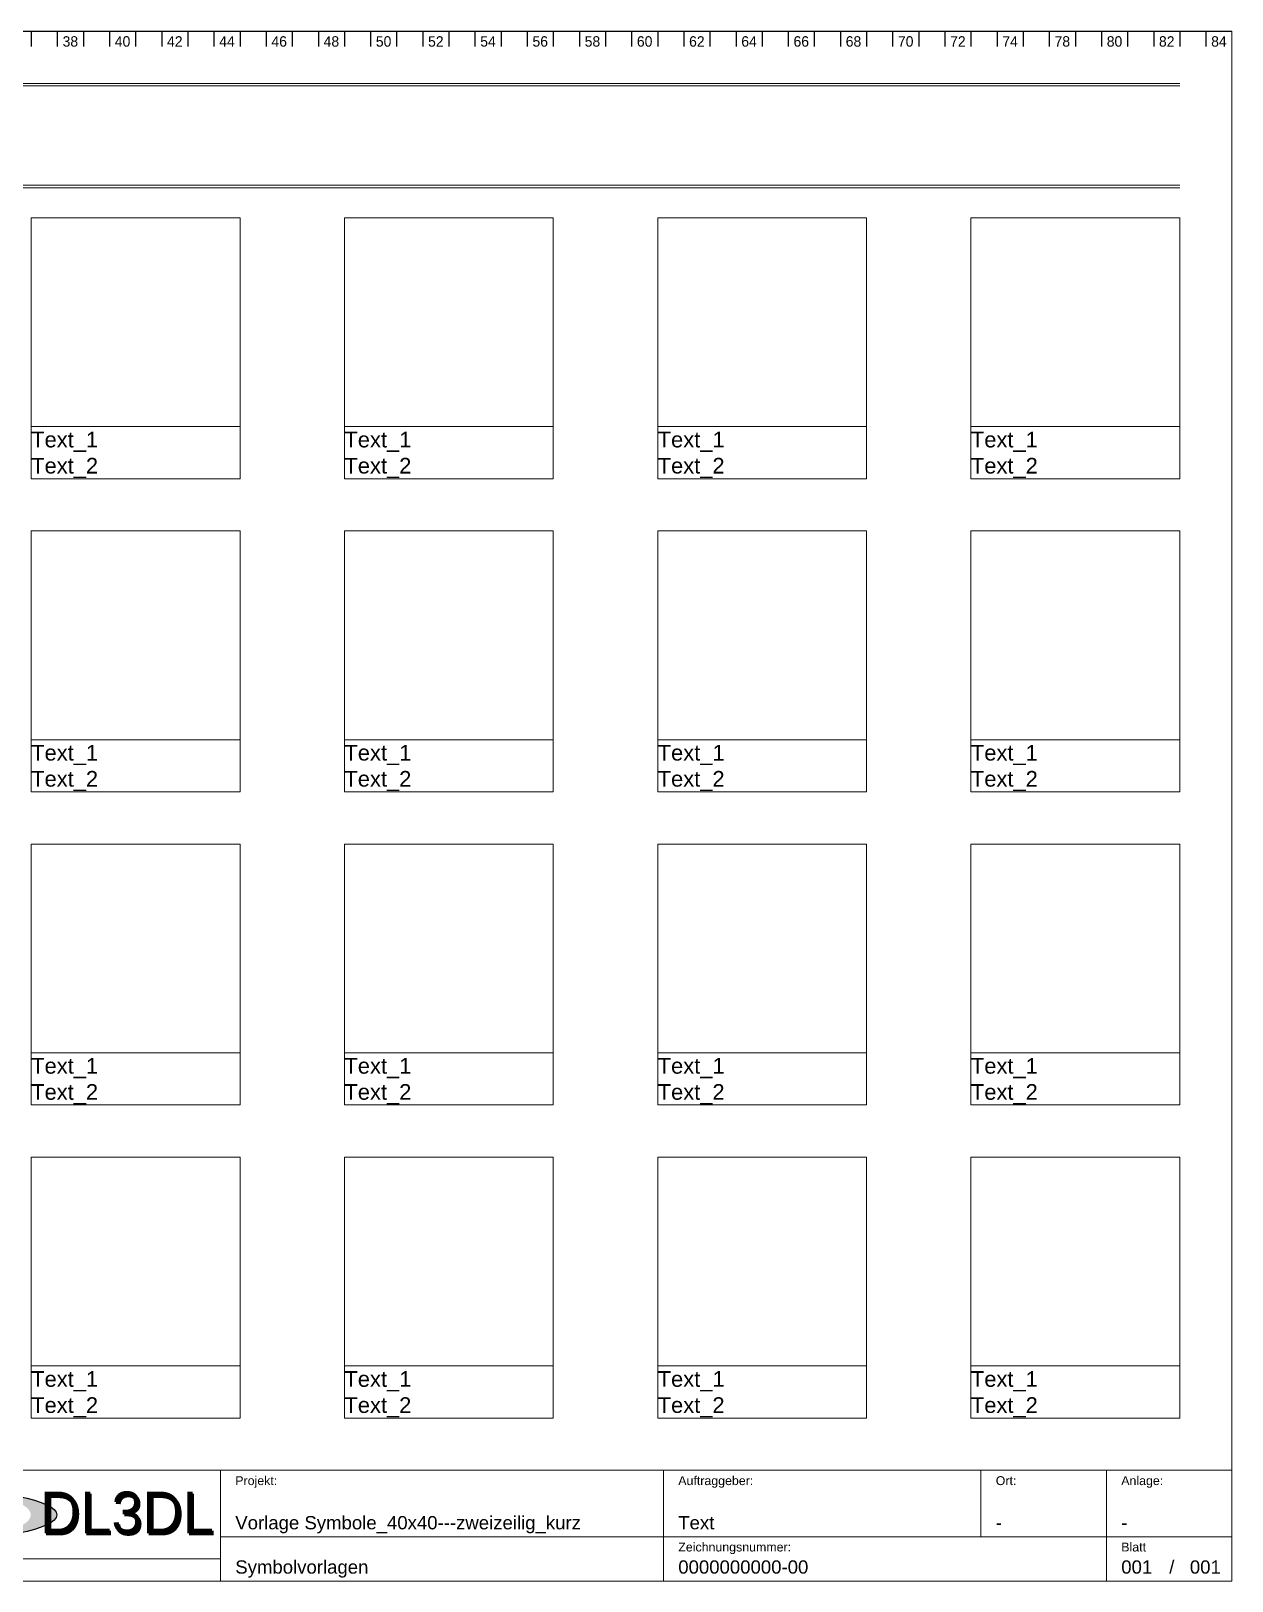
# Model space of a CAD drawing. Header units: millimetres. Extents: x 0 to 1740, y -634 to 297.
# Drawn here: x 630 to 860, y -317 to -20 of the extents above; entities that cross this region are included whole.
import ezdxf
from ezdxf.enums import TextEntityAlignment as Align

# ---------------------------------------------------------------- set-up
doc = ezdxf.new("R2010")
doc.units = ezdxf.units.MM
doc.layers.get('0').update_dxf_attribs({"lineweight": 25, "true_color": 0xffffff})
for name, color, linetype, lineweight, true_color in [('_Rahmen_Symbol_bl', 5, 'Continuous', 5, 0x0000ff), ('_Rahmen_Symbol_rt', 1, 'Continuous', 5, 0xff0000), ('_Rahmen_Symbol_Text', 3, 'Continuous', 5, 0x00ff00), ('_Zeichenfläche', 30, 'Continuous', 5, 0xff7f00), ('BLATTRAHMEN', 5, 'Continuous', 5, 0x0000ff), ('FORMAT', 2, 'Continuous', 5, 0xffff00), ('LOGO_C', 12, 'Continuous', 5, 0xaa0000), ('LOGO_TEXT', 5, 'Continuous', 5, 0x0000ff), ('TEXT_VORGABE', 1, 'Continuous', 5, 0xff0000)]:
    doc.layers.add(name, color=color, linetype=linetype, lineweight=lineweight, true_color=true_color)
for name, color, linetype, true_color in [('Logo_Text2', 1, 'Continuous', 0xff0000), ('RASTER', 5, 'Continuous', 0x0000ff), ('TEXT_AUSGEFUELLT', 3, 'Continuous', 0x00ff00)]:
    doc.layers.add(name, color=color, linetype=linetype, true_color=true_color)
doc.styles.add('textstyle103', font='')
doc.styles.add('textstyle1036', font='')
doc.styles.add('textstyle1037', font='')
doc.styles.add('textstyle1038', font='')
doc.styles.add('textstyle1039', font='')
doc.styles.add('textstyle1040', font='')
doc.styles.add('textstyle1041', font='')
doc.styles.add('textstyle1042', font='')
doc.styles.add('textstyle1043', font='')
doc.styles.add('textstyle1044', font='')
doc.styles.add('textstyle1045', font='')
doc.styles.add('textstyle1055', font='')
doc.styles.add('textstyle1056', font='')
doc.styles.add('textstyle1057', font='')
doc.styles.add('textstyle1058', font='')
doc.styles.add('textstyle1059', font='')
doc.styles.add('textstyle113', font='')
doc.styles.add('textstyle124', font='')
doc.styles.add('textstyle139', font='')
doc.styles.add('textstyle151', font='')
doc.styles.add('textstyle1547', font='')
doc.styles.add('textstyle1548', font='')
doc.styles.add('textstyle1549', font='')
doc.styles.add('textstyle1558', font='')
doc.styles.add('textstyle1559', font='')
doc.styles.add('textstyle1560', font='')
doc.styles.add('textstyle1561', font='')
doc.styles.add('textstyle1562', font='')
doc.styles.add('textstyle1563', font='')
doc.styles.add('textstyle1570', font='')
doc.styles.add('textstyle1572', font='')
doc.styles.add('textstyle1573', font='')
doc.styles.add('textstyle1574', font='')
doc.styles.add('textstyle1575', font='')
doc.styles.add('textstyle1576', font='')
doc.styles.add('textstyle1577', font='')
doc.styles.add('textstyle1578', font='')
doc.styles.add('textstyle159', font='')
doc.styles.add('textstyle171', font='')
doc.styles.add('textstyle176', font='')
doc.styles.add('textstyle188', font='')
doc.styles.add('textstyle206', font='')
doc.styles.add('textstyle218', font='')
doc.styles.add('textstyle225', font='')
doc.styles.add('textstyle236', font='')
doc.styles.add('textstyle242', font='')
doc.styles.add('textstyle254', font='')
doc.styles.add('textstyle269', font='')
doc.styles.add('textstyle286', font='')
doc.styles.add('textstyle296', font='')
doc.styles.add('textstyle307', font='')
doc.styles.add('textstyle311', font='')
doc.styles.add('textstyle314', font='')
doc.styles.add('textstyle395', font='')
doc.styles.add('textstyle422', font='')
doc.styles.add('textstyle433', font='')
doc.styles.add('textstyle47', font='')
doc.styles.add('textstyle490', font='')
doc.styles.add('textstyle512', font='')
doc.styles.add('textstyle517', font='')
doc.styles.add('textstyle574', font='')
doc.styles.add('textstyle58', font='')
doc.styles.add('textstyle651', font='')
doc.styles.add('textstyle667', font='')
doc.styles.add('textstyle689', font='')
doc.styles.add('textstyle694', font='')
doc.styles.add('textstyle700', font='')
doc.styles.add('textstyle722', font='')
doc.styles.add('textstyle727', font='')
doc.styles.add('textstyle80', font='')
doc.styles.add('textstyle91', font='')
doc.styles.get('textstyle103').set_extended_font_data('textstyle80')
doc.styles.get('textstyle1036').set_extended_font_data('Arial')
doc.styles.get('textstyle1037').set_extended_font_data('Arial')
doc.styles.get('textstyle1038').set_extended_font_data('Arial')
doc.styles.get('textstyle1039').set_extended_font_data('Arial')
doc.styles.get('textstyle1040').set_extended_font_data('Arial')
doc.styles.get('textstyle1041').set_extended_font_data('Arial')
doc.styles.get('textstyle1042').set_extended_font_data('Arial')
doc.styles.get('textstyle1043').set_extended_font_data('Arial')
doc.styles.get('textstyle1044').set_extended_font_data('Arial')
doc.styles.get('textstyle1045').set_extended_font_data('Arial')
doc.styles.get('textstyle1055').set_extended_font_data('Arial')
doc.styles.get('textstyle1056').set_extended_font_data('Arial')
doc.styles.get('textstyle1057').set_extended_font_data('Arial')
doc.styles.get('textstyle1058').set_extended_font_data('Arial')
doc.styles.get('textstyle1059').set_extended_font_data('Arial')
doc.styles.get('textstyle113').set_extended_font_data('textstyle78')
doc.styles.get('textstyle124').set_extended_font_data('textstyle79')
doc.styles.get('textstyle139').set_extended_font_data('textstyle142')
doc.styles.get('textstyle151').set_extended_font_data('textstyle141')
doc.styles.get('textstyle1547').set_extended_font_data('Arial')
doc.styles.get('textstyle1548').set_extended_font_data('Arial')
doc.styles.get('textstyle1549').set_extended_font_data('Arial')
doc.styles.get('textstyle1558').set_extended_font_data('Arial')
doc.styles.get('textstyle1559').set_extended_font_data('Arial')
doc.styles.get('textstyle1560').set_extended_font_data('Arial')
doc.styles.get('textstyle1561').set_extended_font_data('Arial')
doc.styles.get('textstyle1562').set_extended_font_data('Arial')
doc.styles.get('textstyle1563').set_extended_font_data('Arial')
doc.styles.get('textstyle1570').set_extended_font_data('Arial')
doc.styles.get('textstyle1572').set_extended_font_data('Arial')
doc.styles.get('textstyle1573').set_extended_font_data('Arial')
doc.styles.get('textstyle1574').set_extended_font_data('Arial')
doc.styles.get('textstyle1575').set_extended_font_data('Arial')
doc.styles.get('textstyle1576').set_extended_font_data('Arial')
doc.styles.get('textstyle1577').set_extended_font_data('Arial')
doc.styles.get('textstyle1578').set_extended_font_data('Arial')
doc.styles.get('textstyle159').set_extended_font_data('textstyle82')
doc.styles.get('textstyle171').set_extended_font_data('textstyle140')
doc.styles.get('textstyle176').set_extended_font_data('textstyle146')
doc.styles.get('textstyle188').set_extended_font_data('textstyle145')
doc.styles.get('textstyle206').set_extended_font_data('textstyle143')
doc.styles.get('textstyle218').set_extended_font_data('textstyle144')
doc.styles.get('textstyle225').set_extended_font_data('textstyle150')
doc.styles.get('textstyle236').set_extended_font_data('textstyle149')
doc.styles.get('textstyle242').set_extended_font_data('textstyle147')
doc.styles.get('textstyle254').set_extended_font_data('textstyle148')
doc.styles.get('textstyle269').set_extended_font_data('textstyle154')
doc.styles.get('textstyle286').set_extended_font_data('textstyle153')
doc.styles.get('textstyle296').set_extended_font_data('textstyle151')
doc.styles.get('textstyle307').set_extended_font_data('textstyle152')
doc.styles.get('textstyle311').set_extended_font_data('TGL 31034-1')
doc.styles.get('textstyle314').set_extended_font_data('TGL 31034-1')
doc.styles.get('textstyle395').set_extended_font_data('Arial')
doc.styles.get('textstyle422').set_extended_font_data('Arial')
doc.styles.get('textstyle433').set_extended_font_data('Arial')
doc.styles.get('textstyle47').set_extended_font_data('textstyle77')
doc.styles.get('textstyle490').set_extended_font_data('Arial')
doc.styles.get('textstyle512').set_extended_font_data('Arial')
doc.styles.get('textstyle517').set_extended_font_data('Arial')
doc.styles.get('textstyle574').set_extended_font_data('Arial')
doc.styles.get('textstyle58').set_extended_font_data('textstyle76')
doc.styles.get('textstyle651').set_extended_font_data('Arial')
doc.styles.get('textstyle667').set_extended_font_data('Arial')
doc.styles.get('textstyle689').set_extended_font_data('Arial')
doc.styles.get('textstyle694').set_extended_font_data('Arial')
doc.styles.get('textstyle700').set_extended_font_data('Arial')
doc.styles.get('textstyle722').set_extended_font_data('Arial')
doc.styles.get('textstyle727').set_extended_font_data('Arial')
doc.styles.get('textstyle80').set_extended_font_data('textstyle75')
doc.styles.get('textstyle91').set_extended_font_data('textstyle81')

msp = doc.modelspace()

# ---------------------------------------------------------------- hatches: boundary and pattern name
at = {"layer": 'LOGO_C'}
h = msp.add_hatch(color=256, dxfattribs=at)
edge = h.paths.add_edge_path()
edge.add_ellipse((609.92, -304.29), major_axis=(20, 0), ratio=0.25, start_angle=0, end_angle=360)
edge = h.paths.add_edge_path()
edge.add_ellipse((609.92, -304.29), major_axis=(25, 0), ratio=0.2, start_angle=0, end_angle=360)

# ---------------------------------------------------------------- linework, layer by layer
msp.add_ellipse((609.92, -304.29), major_axis=(25, 0), ratio=0.2)
at = {"layer": '_Rahmen_Symbol_bl'}
for p, q in [((630, -95.76), (630, -105.76)), ((670, -95.76), (670, -105.76)), ((690, -95.76), (690, -105.76)), ((730, -95.76), (730, -105.76)), ((750, -95.76), (750, -105.76)), ((790, -95.76), (790, -105.76)), ((810, -95.76), (810, -105.76)), ((850, -95.76), (850, -105.76)), ((670, -105.76), (630, -105.76)), ((730, -105.76), (690, -105.76)), ((790, -105.76), (750, -105.76)), ((850, -105.76), (810, -105.76)), ((630, -155.76), (630, -165.76)), ((670, -155.76), (670, -165.76)), ((690, -155.76), (690, -165.76)), ((730, -155.76), (730, -165.76)), ((750, -155.76), (750, -165.76)), ((790, -155.76), (790, -165.76)), ((810, -155.76), (810, -165.76)), ((850, -155.76), (850, -165.76)), ((670, -165.76), (630, -165.76)), ((730, -165.76), (690, -165.76)), ((790, -165.76), (750, -165.76)), ((850, -165.76), (810, -165.76)), ((630, -215.76), (630, -225.76)), ((670, -215.76), (670, -225.76)), ((690, -215.76), (690, -225.76)), ((730, -215.76), (730, -225.76)), ((750, -215.76), (750, -225.76)), ((790, -215.76), (790, -225.76)), ((810, -215.76), (810, -225.76)), ((850, -215.76), (850, -225.76)), ((670, -225.76), (630, -225.76)), ((730, -225.76), (690, -225.76)), ((790, -225.76), (750, -225.76)), ((850, -225.76), (810, -225.76)), ((630, -275.76), (630, -285.76)), ((670, -275.76), (670, -285.76)), ((690, -275.76), (690, -285.76)), ((730, -275.76), (730, -285.76)), ((750, -275.76), (750, -285.76)), ((790, -275.76), (790, -285.76)), ((810, -275.76), (810, -285.76)), ((850, -275.76), (850, -285.76)), ((670, -285.76), (630, -285.76)), ((730, -285.76), (690, -285.76)), ((790, -285.76), (750, -285.76)), ((850, -285.76), (810, -285.76))]:
    msp.add_line(p, q, dxfattribs=at)
at = {"layer": '_Rahmen_Symbol_rt'}
for p, q in [((630, -95.76), (630, -55.76)), ((630, -55.76), (670, -55.76)), ((670, -55.76), (670, -95.76)), ((690, -95.76), (690, -55.76)), ((690, -55.76), (730, -55.76)), ((730, -55.76), (730, -95.76)), ((750, -95.76), (750, -55.76)), ((750, -55.76), (790, -55.76)), ((790, -55.76), (790, -95.76)), ((810, -95.76), (810, -55.76)), ((810, -55.76), (850, -55.76)), ((850, -55.76), (850, -95.76)), ((670, -95.76), (630, -95.76)), ((666, -95.76), (666, -95.76)), ((730, -95.76), (690, -95.76)), ((726, -95.76), (726, -95.76)), ((790, -95.76), (750, -95.76)), ((786, -95.76), (786, -95.76)), ((850, -95.76), (810, -95.76)), ((846, -95.76), (846, -95.76)), ((630, -155.76), (630, -115.76)), ((630, -115.76), (670, -115.76)), ((670, -115.76), (670, -155.76)), ((690, -155.76), (690, -115.76)), ((690, -115.76), (730, -115.76)), ((730, -115.76), (730, -155.76)), ((750, -155.76), (750, -115.76)), ((750, -115.76), (790, -115.76)), ((790, -115.76), (790, -155.76)), ((810, -155.76), (810, -115.76)), ((810, -115.76), (850, -115.76)), ((850, -115.76), (850, -155.76)), ((670, -155.76), (630, -155.76)), ((730, -155.76), (690, -155.76)), ((790, -155.76), (750, -155.76)), ((850, -155.76), (810, -155.76)), ((630, -215.76), (630, -175.76)), ((630, -175.76), (670, -175.76)), ((670, -175.76), (670, -215.76)), ((690, -215.76), (690, -175.76)), ((690, -175.76), (730, -175.76)), ((730, -175.76), (730, -215.76)), ((750, -215.76), (750, -175.76)), ((750, -175.76), (790, -175.76)), ((790, -175.76), (790, -215.76)), ((810, -215.76), (810, -175.76)), ((810, -175.76), (850, -175.76)), ((850, -175.76), (850, -215.76)), ((670, -215.76), (630, -215.76)), ((730, -215.76), (690, -215.76)), ((790, -215.76), (750, -215.76)), ((850, -215.76), (810, -215.76)), ((630, -275.76), (630, -235.76)), ((630, -235.76), (670, -235.76)), ((670, -235.76), (670, -275.76)), ((690, -275.76), (690, -235.76)), ((690, -235.76), (730, -235.76)), ((730, -235.76), (730, -275.76)), ((750, -275.76), (750, -235.76)), ((750, -235.76), (790, -235.76)), ((790, -235.76), (790, -275.76)), ((810, -275.76), (810, -235.76)), ((810, -235.76), (850, -235.76)), ((850, -235.76), (850, -275.76)), ((670, -275.76), (630, -275.76)), ((730, -275.76), (690, -275.76)), ((790, -275.76), (750, -275.76)), ((850, -275.76), (810, -275.76))]:
    msp.add_line(p, q, dxfattribs=at)
at = {"layer": '_Zeichenfläche'}
for p, q in [((450, -30), (850, -30)), ((450, -30.5), (850, -30.5)), ((450, -49.5), (850, -49.5)), ((450, -50), (850, -50))]:
    msp.add_line(p, q, dxfattribs=at)
at = {"layer": 'BLATTRAHMEN'}
for p, q in [((860, -316.97), (860, -20)), ((524.85, -295.76), (860, -295.76)), ((666.26, -308.48), (666.26, -295.76)), ((751.11, -308.48), (751.11, -295.76)), ((811.92, -295.76), (811.92, -308.48)), ((835.96, -308.48), (835.96, -295.76)), ((666.26, -316.97), (666.26, -308.48)), ((666.26, -308.48), (860, -308.48)), ((751.11, -316.97), (751.11, -308.48)), ((835.96, -316.97), (835.96, -308.48)), ((581.41, -312.73), (666.26, -312.73)), ((581.41, -316.97), (666.26, -316.97)), ((666.26, -316.97), (751.11, -316.97)), ((751.11, -316.97), (835.96, -316.97)), ((835.96, -316.97), (860, -316.97))]:
    msp.add_line(p, q, dxfattribs=at)
at = {"layer": 'FORMAT', "linetype": 'BYBLOCK'}
for p, q in [((860, -19.97), (860, -316.97)), ((860, -316.97), (440, -316.97))]:
    msp.add_line(p, q, dxfattribs=at)
at = {"layer": 'RASTER'}
msp.add_line((440, -20), (860, -19.97), dxfattribs=at)
at = {"layer": 'RASTER', "linetype": 'BYBLOCK'}
for p, q in [((630, -19.97), (630, -22.97)), ((635, -19.97), (635, -22.97)), ((640, -19.97), (640, -22.97)), ((645, -19.97), (645, -22.97)), ((650, -19.97), (650, -22.97)), ((655, -19.97), (655, -22.97)), ((660, -19.97), (660, -22.97)), ((665, -19.97), (665, -22.97)), ((670, -19.97), (670, -22.97)), ((675, -19.97), (675, -22.97)), ((680, -19.97), (680, -22.97)), ((685, -19.97), (685, -22.97)), ((690, -19.97), (690, -22.97)), ((695, -19.97), (695, -22.97)), ((700, -19.97), (700, -22.97)), ((705, -19.97), (705, -22.97)), ((710, -19.97), (710, -22.97)), ((715, -19.97), (715, -22.97)), ((720, -19.97), (720, -22.97)), ((725, -19.97), (725, -22.97)), ((730, -19.97), (730, -22.97)), ((735, -19.97), (735, -22.97)), ((740, -19.97), (740, -22.97)), ((745, -19.97), (745, -22.97)), ((750, -19.97), (750, -22.97)), ((755, -19.97), (755, -22.97)), ((760, -19.97), (760, -22.97)), ((765, -19.97), (765, -22.97)), ((770, -19.97), (770, -22.97)), ((775, -19.97), (775, -22.97)), ((780, -19.97), (780, -22.97)), ((785, -19.97), (785, -22.97)), ((790, -19.97), (790, -22.97)), ((795, -19.97), (795, -22.97)), ((800, -19.97), (800, -22.97)), ((805, -19.97), (805, -22.97)), ((810, -19.97), (810, -22.97)), ((815, -19.97), (815, -22.97)), ((820, -19.97), (820, -22.97)), ((825, -19.97), (825, -22.97)), ((830, -19.97), (830, -22.97)), ((835, -19.97), (835, -22.97)), ((840, -19.97), (840, -22.97)), ((845, -19.97), (845, -22.97)), ((850, -19.97), (850, -22.97)), ((855, -19.97), (855, -22.97))]:
    msp.add_line(p, q, dxfattribs=at)

# ---------------------------------------------------------------- texts
at = {"layer": '_Rahmen_Symbol_Text'}
for s, style, p in [('Text_1', 'textstyle1558', (630, -98.26)), ('Text_1', 'textstyle1560', (690, -98.26)), ('Text_1', 'textstyle1562', (750, -98.26)), ('Text_1', 'textstyle1548', (810, -98.26)), ('Text_2', 'textstyle1559', (630, -103.26)), ('Text_2', 'textstyle1561', (690, -103.26)), ('Text_2', 'textstyle1547', (750, -103.26)), ('Text_2', 'textstyle1549', (810, -103.26)), ('Text_1', 'textstyle1572', (630, -158.26)), ('Text_1', 'textstyle1574', (690, -158.26)), ('Text_1', 'textstyle1576', (750, -158.26)), ('Text_1', 'textstyle1578', (810, -158.26)), ('Text_2', 'textstyle1573', (630, -163.26)), ('Text_2', 'textstyle1575', (690, -163.26)), ('Text_2', 'textstyle1577', (750, -163.26)), ('Text_2', 'textstyle1563', (810, -163.26)), ('Text_1', 'textstyle1570', (630, -218.26)), ('Text_1', 'textstyle1040', (690, -218.26)), ('Text_1', 'textstyle1042', (750, -218.26)), ('Text_1', 'textstyle1044', (810, -218.26)), ('Text_2', 'textstyle1039', (630, -223.26)), ('Text_2', 'textstyle1041', (690, -223.26)), ('Text_2', 'textstyle1043', (750, -223.26)), ('Text_2', 'textstyle1045', (810, -223.26)), ('Text_1', 'textstyle1036', (630, -278.26)), ('Text_1', 'textstyle1038', (690, -278.26)), ('Text_1', 'textstyle1056', (750, -278.26)), ('Text_1', 'textstyle1058', (810, -278.26)), ('Text_2', 'textstyle1037', (630, -283.26)), ('Text_2', 'textstyle1055', (690, -283.26)), ('Text_2', 'textstyle1057', (750, -283.26)), ('Text_2', 'textstyle1059', (810, -283.26))]:
    msp.add_text(s, height=3, dxfattribs=dict(at, style=style)).set_placement(p, align=Align.MIDDLE_LEFT)
at = {"layer": 'LOGO_TEXT', "style": 'textstyle311'}
msp.add_text('DL3DL', height=8, dxfattribs=at).set_placement((648.63, -304.22), align=Align.MIDDLE_CENTER)
at = {"layer": 'Logo_Text2', "style": 'textstyle314'}
msp.add_text('DL3DL', height=8, dxfattribs=at).set_placement((648.35, -303.83), align=Align.MIDDLE_CENTER)
at = {"layer": 'RASTER', "linetype": 'BYBLOCK'}
for s, style, p in [('38', 'textstyle80', (637.5, -22.97)), ('40', 'textstyle47', (647.5, -22.97)), ('42', 'textstyle58', (657.5, -22.97)), ('44', 'textstyle113', (667.5, -22.97)), ('46', 'textstyle124', (677.5, -22.97)), ('48', 'textstyle91', (687.5, -22.97)), ('50', 'textstyle103', (697.5, -22.97)), ('52', 'textstyle159', (707.5, -22.97)), ('54', 'textstyle171', (717.5, -22.97)), ('56', 'textstyle139', (727.5, -22.97)), ('58', 'textstyle151', (737.5, -22.97)), ('60', 'textstyle206', (747.5, -22.97)), ('62', 'textstyle218', (757.5, -22.97)), ('64', 'textstyle176', (767.5, -22.97)), ('66', 'textstyle188', (777.5, -22.97)), ('68', 'textstyle242', (787.5, -22.97)), ('70', 'textstyle254', (797.5, -22.97)), ('72', 'textstyle225', (807.5, -22.97)), ('74', 'textstyle236', (817.5, -22.97)), ('78', 'textstyle296', (827.5, -22.97)), ('80', 'textstyle307', (837.5, -22.97)), ('82', 'textstyle269', (847.5, -22.97)), ('84', 'textstyle286', (857.5, -22.97))]:
    msp.add_text(s, height=2, dxfattribs=dict(at, style=style)).set_placement(p, align=Align.CENTER)
at = {"layer": 'TEXT_AUSGEFUELLT'}
for s, height, style, p in [('Vorlage Symbole_40x40---zweizeilig_kurz', 2.5455, 'textstyle667', (669.09, -307.07)), ('Text', 2.545, 'textstyle694', (753.94, -307.07)), ('-', 2.55, 'textstyle700', (814.75, -307.07)), ('-', 2.55, 'textstyle727', (838.79, -307.07)), ('Symbolvorlagen', 2.5455, 'textstyle574', (669.09, -315.56)), ('0000000000-00', 2.5455, 'textstyle689', (753.94, -315.56)), ('001', 2.545, 'textstyle722', (838.79, -315.56)), ('/   001', 2.545, 'textstyle651', (847.98, -315.56))]:
    msp.add_text(s, height=height, dxfattribs=dict(at, style=style)).set_placement(p)
at = {"layer": 'TEXT_VORGABE'}
for s, style, p in [('Projekt:', 'textstyle490', (669.09, -298.59)), ('Auftraggeber:', 'textstyle512', (753.94, -298.59)), ('Ort:', 'textstyle395', (814.75, -298.59)), ('Anlage:', 'textstyle422', (838.79, -298.59)), ('Zeichnungsnummer:', 'textstyle517', (753.94, -311.31)), ('Blatt', 'textstyle433', (838.79, -311.31))]:
    msp.add_text(s, height=1.697, dxfattribs=dict(at, style=style)).set_placement(p)

doc.saveas('drawing.dxf')
